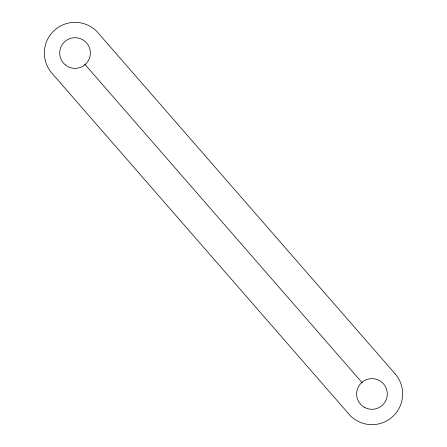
<?xml version="1.0" encoding="UTF-8"?>
<svg xmlns="http://www.w3.org/2000/svg" width="447" height="447" viewBox="0 0 447 447"><rect width="100%" height="100%" fill="white"/><g stroke="black" fill="none" stroke-linecap="round" stroke-linejoin="round"><path stroke-width="0.67" d="M84.662 64.083L362.338 382.917M395.098 373.815L96.736 31.335A30.681 30.681 0 0 0 54.104 30.603A30.681 30.681 0 0 0 51.902 73.185L350.264 415.665A30.681 30.681 0 0 0 392.896 416.397A30.681 30.681 0 0 0 395.098 373.815M65.312 64.893A15.343 15.343 0 0 0 90.177 55.529A15.343 15.343 0 0 0 69.631 38.677A15.343 15.343 0 0 0 65.312 64.893M364.288 407.256A15.343 15.343 0 0 0 387.303 393.969A15.343 15.343 0 0 0 364.288 380.682A15.343 15.343 0 0 0 364.288 407.256"/></g></svg>
